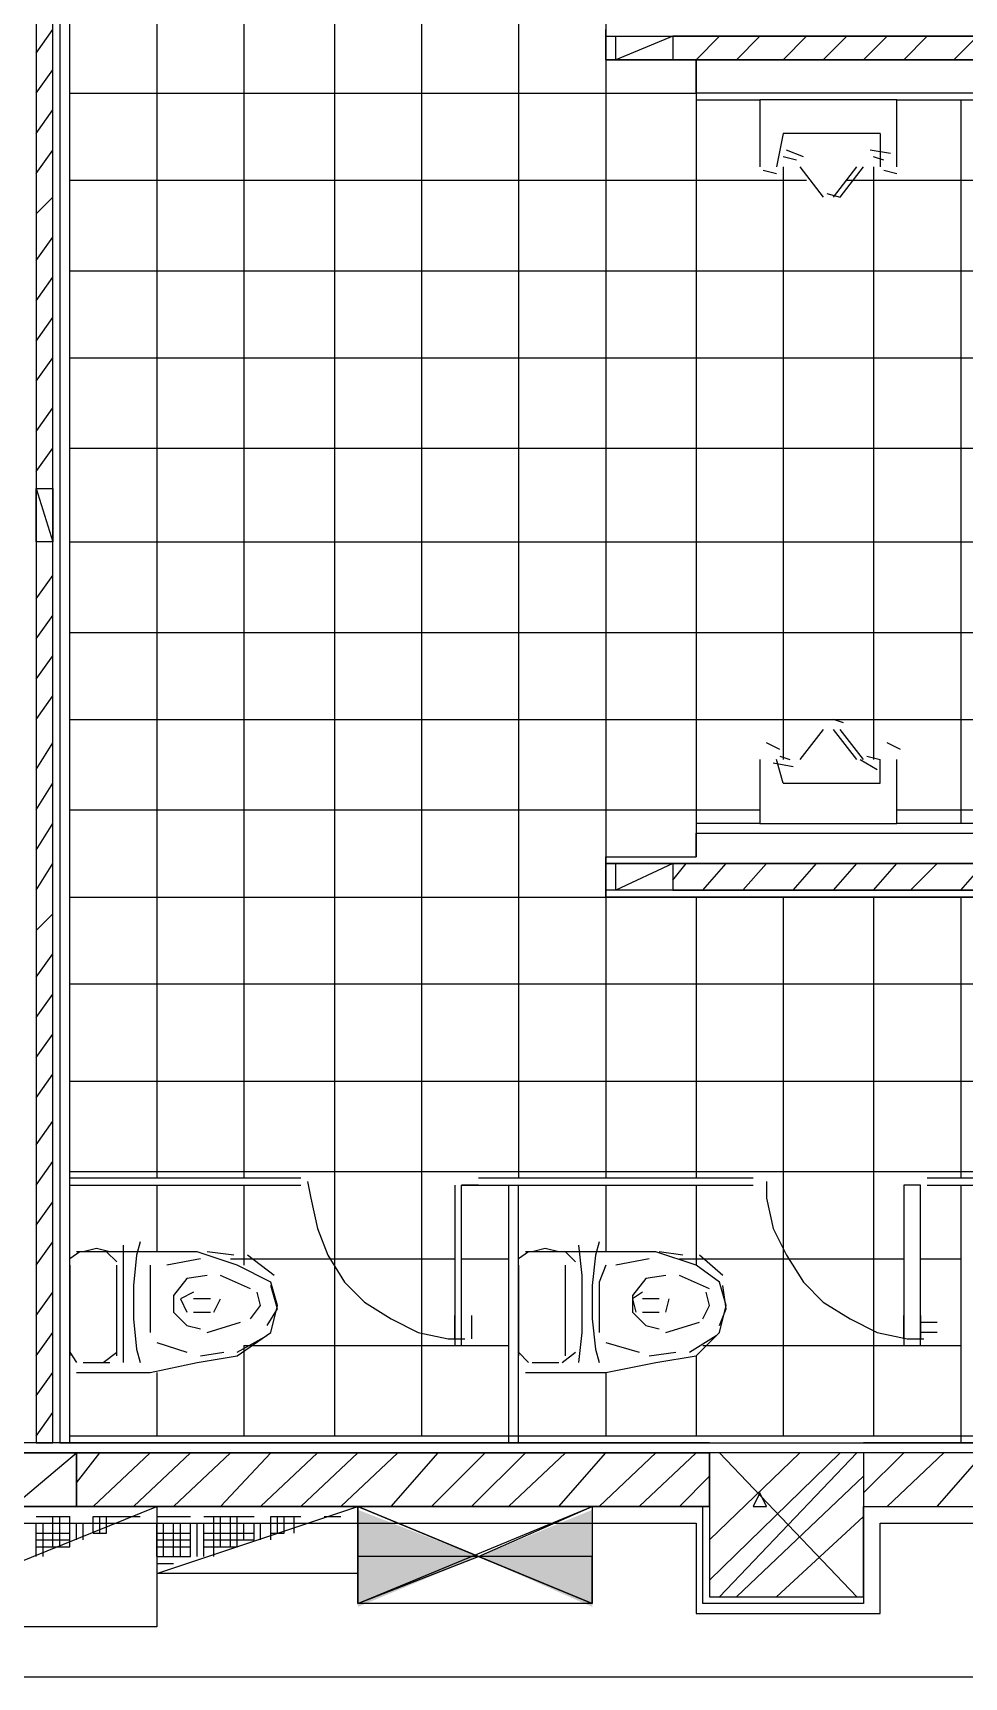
# Model space of a CAD drawing. Header units: millimetres. Extents: x 5 to 415, y 48 to 251.
# Drawn here: x 377.21 to 382.11, y 86.24 to 94.9 of the extents above; entities that cross this region are included whole.
import ezdxf

# ---------------------------------------------------------------- set-up
doc = ezdxf.new("R2010")
doc.units = ezdxf.units.MM
doc.layers.add('H', color=7, linetype='Continuous')
doc.layers.add('P', color=7, linetype='Continuous')

msp = doc.modelspace()

# ---------------------------------------------------------------- hatches: boundary and pattern name
at = {"layer": 'H', "linetype": 'Continuous'}
for points in [[(378.919, 86.607), (378.919, 87.118), (379.554, 86.872), (378.919, 86.607)], [(380.153, 86.607), (379.554, 86.872), (380.153, 87.118), (380.153, 86.607)]]:
    msp.add_hatch(color=256, dxfattribs=at).paths.add_polyline_path(points)

# ---------------------------------------------------------------- linework, layer by layer
at = {"layer": 'P'}
for points in [[(377.349, 102.076), (377.349, 87.471)], [(377.402, 87.471), (377.402, 102.023)], [(377.86, 102.023), (377.86, 88.865)], [(378.319, 102.023), (378.319, 88.865)], [(378.795, 102.023), (378.795, 87.507)], [(379.254, 102.023), (379.254, 87.507)], [(379.765, 101.441), (379.765, 88.865)], [(380.224, 101.441), (380.224, 88.865)], [(377.225, 97.032), (377.225, 92.498)], [(377.313, 92.498), (377.313, 97.032)], [(377.225, 94.791), (377.313, 94.915)], [(380.224, 94.756), (380.224, 94.915)], [(380.224, 94.88), (386.838, 94.88)], [(380.224, 94.88), (380.224, 94.756)], [(380.577, 94.88), (380.277, 94.756)], [(380.277, 94.756), (380.277, 94.88)], [(380.277, 94.88), (380.577, 94.88)], [(380.277, 94.756), (380.277, 94.88)], [(380.577, 94.88), (380.577, 94.756)], [(380.577, 94.88), (380.577, 94.756)], [(386.503, 94.88), (380.577, 94.88)], [(380.7, 94.756), (380.824, 94.88)], [(380.912, 94.756), (381.035, 94.88)], [(381.159, 94.756), (381.282, 94.88)], [(381.37, 94.756), (381.494, 94.88)], [(381.582, 94.756), (381.706, 94.88)], [(381.794, 94.756), (381.917, 94.88)], [(382.058, 94.756), (382.182, 94.88)], [(386.838, 94.756), (380.224, 94.756)], [(380.224, 94.756), (380.7, 94.756)], [(380.577, 94.756), (380.277, 94.756)], [(380.277, 94.756), (380.577, 94.756)], [(380.577, 94.756), (386.503, 94.756)], [(380.7, 94.756), (380.7, 90.558)], [(380.7, 94.756), (386.362, 94.756)], [(380.7, 94.58), (380.7, 94.756)], [(380.7, 94.756), (380.7, 94.544)], [(377.225, 94.58), (377.313, 94.703)], [(377.402, 94.58), (380.7, 94.58)], [(386.362, 94.58), (380.7, 94.58)], [(377.225, 94.368), (377.313, 94.492)], [(380.7, 94.544), (381.035, 94.544)], [(381.758, 94.544), (381.035, 94.544)], [(381.035, 94.544), (381.035, 94.192)], [(381.758, 94.192), (381.758, 94.544)], [(381.758, 94.544), (382.482, 94.544)], [(382.094, 94.544), (382.094, 90.734)], [(381.159, 94.368), (381.123, 94.192)], [(381.67, 94.368), (381.159, 94.368)], [(381.67, 94.368), (381.67, 94.192)], [(377.225, 94.156), (377.313, 94.28)], [(381.229, 94.227), (381.159, 94.245)], [(381.265, 94.245), (381.176, 94.28)], [(381.723, 94.262), (381.617, 94.28)], [(381.688, 94.227), (381.635, 94.245)], [(381.053, 94.174), (381.123, 94.156)], [(381.159, 94.192), (381.159, 91.07)], [(381.247, 94.192), (381.37, 94.033)], [(381.247, 94.192), (381.37, 94.033)], [(381.423, 94.033), (381.547, 94.192)], [(381.459, 94.033), (381.582, 94.192)], [(381.635, 94.192), (381.635, 91.07)], [(381.688, 94.174), (381.758, 94.156)], [(377.402, 94.121), (381.282, 94.121)], [(381.494, 94.121), (382.693, 94.121)], [(377.225, 93.945), (377.313, 94.033)], [(381.388, 94.051), (381.459, 94.033)], [(381.388, 94.051), (381.459, 94.033)], [(377.225, 93.698), (377.313, 93.821)], [(377.402, 93.645), (383.064, 93.645)], [(377.225, 93.486), (377.313, 93.61)], [(377.225, 93.274), (377.313, 93.398)], [(377.225, 93.063), (377.313, 93.186)], [(377.402, 93.186), (383.064, 93.186)], [(377.225, 92.798), (377.313, 92.922)], [(377.225, 92.587), (377.313, 92.71)], [(377.402, 92.71), (383.064, 92.71)], [(377.225, 92.498), (377.313, 92.498)], [(377.225, 92.498), (377.313, 92.216)], [(377.225, 92.216), (377.225, 92.498)], [(377.225, 92.498), (377.313, 92.498)], [(377.225, 92.498), (377.225, 92.216)], [(377.313, 92.498), (377.313, 92.216)], [(377.313, 92.216), (377.313, 92.498)], [(377.313, 92.216), (377.225, 92.216)], [(377.225, 92.216), (377.225, 87.471)], [(377.313, 92.216), (377.225, 92.216)], [(377.313, 87.471), (377.313, 92.216)], [(377.402, 92.216), (383.064, 92.216)], [(377.225, 91.916), (377.313, 92.04)], [(377.225, 91.705), (377.313, 91.828)], [(377.402, 91.74), (383.064, 91.74)], [(377.225, 91.493), (377.313, 91.616)], [(377.225, 91.281), (377.313, 91.405)], [(377.402, 91.281), (383.064, 91.281)], [(381.37, 91.228), (381.247, 91.07)], [(381.37, 91.228), (381.247, 91.07)], [(381.476, 91.264), (381.423, 91.281)], [(381.476, 91.264), (381.423, 91.281)], [(381.547, 91.07), (381.423, 91.228)], [(381.582, 91.07), (381.459, 91.228)], [(377.225, 91.017), (377.313, 91.158)], [(381.141, 91.123), (381.071, 91.158)], [(381.776, 91.123), (381.706, 91.158)], [(381.035, 91.07), (381.035, 90.734)], [(381.106, 91.052), (381.212, 91.034)], [(381.159, 90.946), (381.123, 91.07)], [(381.141, 91.087), (381.194, 91.07)], [(381.564, 91.07), (381.653, 91.017)], [(381.6, 91.087), (381.67, 91.07)], [(381.67, 90.946), (381.67, 91.07)], [(381.758, 90.734), (381.758, 91.07)], [(377.225, 90.805), (377.313, 90.946)], [(381.159, 90.946), (381.67, 90.946)], [(377.402, 90.805), (381.035, 90.805)], [(381.758, 90.805), (382.482, 90.805)], [(377.225, 90.593), (377.313, 90.734)], [(381.035, 90.734), (380.7, 90.734)], [(380.7, 90.734), (380.7, 90.558)], [(380.7, 90.682), (383.822, 90.682)], [(380.7, 90.558), (380.7, 90.682)], [(381.035, 90.734), (381.758, 90.734)], [(382.482, 90.734), (381.758, 90.734)], [(377.225, 90.382), (377.313, 90.523)], [(380.224, 90.346), (380.224, 90.558)], [(380.224, 90.558), (380.7, 90.558)], [(386.838, 90.523), (380.224, 90.523)], [(380.224, 90.523), (386.838, 90.523)], [(380.224, 90.523), (380.224, 90.382)], [(380.577, 90.523), (380.277, 90.382)], [(380.277, 90.382), (380.277, 90.523)], [(380.277, 90.523), (380.577, 90.523)], [(380.277, 90.382), (380.277, 90.523)], [(380.577, 90.523), (380.577, 90.382)], [(380.577, 90.435), (380.647, 90.523)], [(380.577, 90.523), (380.577, 90.382)], [(383.364, 90.523), (380.577, 90.523)], [(380.735, 90.382), (380.859, 90.523)], [(380.947, 90.382), (381.071, 90.523)], [(381.212, 90.382), (381.335, 90.523)], [(381.423, 90.382), (381.547, 90.523)], [(381.635, 90.382), (381.758, 90.523)], [(381.829, 90.382), (381.97, 90.523)], [(382.094, 90.382), (382.217, 90.523)], [(377.402, 90.346), (380.224, 90.346)], [(386.838, 90.382), (380.224, 90.382)], [(386.838, 90.346), (380.224, 90.346)], [(380.224, 90.346), (386.838, 90.346)], [(380.577, 90.382), (380.277, 90.382)], [(380.577, 90.382), (383.364, 90.382)], [(380.7, 90.346), (380.7, 88.865)], [(381.159, 90.346), (381.159, 87.507)], [(381.635, 90.346), (381.635, 87.507)], [(382.094, 90.346), (382.094, 88.865)], [(377.225, 90.17), (377.313, 90.258)], [(377.225, 89.923), (377.313, 90.047)], [(377.225, 89.711), (377.313, 89.835)], [(377.402, 89.888), (383.064, 89.888)], [(377.225, 89.5), (377.313, 89.623)], [(377.225, 89.288), (377.313, 89.412)], [(377.402, 89.376), (383.064, 89.376)], [(377.225, 89.041), (377.313, 89.165)], [(377.225, 88.829), (377.313, 88.953)], [(377.402, 88.9), (383.064, 88.9)], [(378.619, 88.865), (377.402, 88.865)], [(381, 88.865), (379.554, 88.865)], [(383.364, 88.865), (381.917, 88.865)], [(377.402, 88.829), (378.619, 88.829)], [(377.86, 88.829), (377.86, 88.477)], [(378.319, 88.829), (378.319, 88.406)], [(378.654, 88.847), (378.672, 88.759)], [(379.43, 88.829), (379.43, 87.983)], [(379.43, 88.829), (379.43, 87.983)], [(379.554, 88.829), (379.465, 88.829)], [(379.465, 88.829), (379.554, 88.829)], [(379.465, 87.983), (379.465, 88.829)], [(379.465, 87.983), (379.465, 88.829)], [(379.554, 88.829), (381, 88.829)], [(379.712, 88.829), (379.712, 87.471)], [(379.765, 87.471), (379.765, 88.829)], [(380.224, 88.829), (380.224, 88.477)], [(380.7, 88.829), (380.7, 88.406)], [(381.071, 88.847), (381.071, 88.759)], [(381.882, 88.829), (381.794, 88.829)], [(381.794, 88.829), (381.794, 87.983)], [(381.794, 88.829), (381.794, 87.983)], [(381.882, 88.829), (381.794, 88.829)], [(381.882, 87.983), (381.882, 88.829)], [(381.882, 87.983), (381.882, 88.829)], [(381.917, 88.829), (383.364, 88.829)], [(382.094, 88.829), (382.094, 87.471)], [(377.225, 88.618), (377.313, 88.741)], [(378.672, 88.759), (378.707, 88.6)], [(381.071, 88.759), (381.106, 88.6)], [(378.707, 88.6), (378.76, 88.459)], [(381.106, 88.6), (381.176, 88.459)], [(377.225, 88.406), (377.313, 88.53)], [(377.684, 88.353), (377.684, 88.512)], [(377.772, 88.53), (377.754, 88.459)], [(380.1, 88.353), (380.083, 88.512)], [(380.189, 88.53), (380.171, 88.459)], [(377.455, 88.477), (377.402, 88.441)], [(377.825, 88.477), (377.437, 88.477)], [(377.543, 88.494), (377.472, 88.477)], [(377.613, 88.477), (377.543, 88.494)], [(377.649, 88.424), (377.596, 88.477)], [(377.754, 88.459), (377.737, 88.3)], [(378.072, 88.477), (377.825, 88.477)], [(378.09, 88.441), (377.913, 88.406)], [(378.284, 88.406), (378.072, 88.477)], [(378.266, 88.459), (378.125, 88.477)], [(378.248, 88.441), (379.43, 88.441)], [(378.478, 88.353), (378.337, 88.459)], [(378.76, 88.459), (378.848, 88.318)], [(379.465, 88.441), (379.712, 88.441)], [(379.818, 88.477), (379.765, 88.441)], [(380.224, 88.477), (379.801, 88.477)], [(379.906, 88.494), (379.836, 88.477)], [(379.977, 88.477), (379.906, 88.494)], [(380.065, 88.424), (380.012, 88.477)], [(380.171, 88.459), (380.153, 88.3)], [(380.488, 88.477), (380.224, 88.477)], [(380.453, 88.441), (380.277, 88.406)], [(380.7, 88.406), (380.488, 88.477)], [(380.63, 88.459), (380.506, 88.477)], [(380.612, 88.441), (381.794, 88.441)], [(380.841, 88.353), (380.718, 88.459)], [(381.176, 88.459), (381.265, 88.318)], [(381.882, 88.441), (382.094, 88.441)], [(377.402, 88.406), (377.402, 87.93)], [(377.649, 87.93), (377.649, 88.406)], [(377.684, 88.053), (377.684, 88.353)], [(377.825, 88.406), (377.825, 88.318)], [(378.125, 88.353), (378.019, 88.336)], [(378.354, 88.283), (378.195, 88.353)], [(378.46, 88.318), (378.284, 88.406)], [(379.765, 88.406), (379.765, 87.93)], [(380.012, 87.93), (380.012, 88.406)], [(380.1, 88.053), (380.1, 88.353)], [(380.224, 88.406), (380.189, 88.318)], [(380.541, 88.353), (380.436, 88.336)], [(380.771, 88.283), (380.612, 88.353)], [(380.824, 88.318), (380.7, 88.406)], [(377.225, 88.142), (377.313, 88.265)], [(377.737, 88.3), (377.737, 88.124)], [(377.825, 88.318), (377.825, 88.053)], [(378.019, 88.336), (377.948, 88.247)], [(378.054, 88.265), (377.984, 88.23)], [(378.407, 88.194), (378.389, 88.265)], [(378.495, 88.194), (378.46, 88.318)], [(378.495, 88.177), (378.46, 88.3)], [(378.848, 88.318), (378.954, 88.212)], [(380.153, 88.3), (380.153, 88.124)], [(380.189, 88.318), (380.189, 88.053)], [(380.436, 88.336), (380.365, 88.247)], [(380.418, 88.265), (380.365, 88.23)], [(380.771, 88.194), (380.753, 88.265)], [(380.859, 88.194), (380.824, 88.318)], [(380.859, 88.177), (380.841, 88.3)], [(381.265, 88.318), (381.37, 88.212)], [(377.948, 88.247), (377.948, 88.159)], [(377.984, 88.23), (378.019, 88.159)], [(378.143, 88.23), (378.054, 88.23)], [(378.16, 88.159), (378.195, 88.23)], [(378.354, 88.124), (378.407, 88.194)], [(378.442, 88.089), (378.495, 88.177)], [(378.46, 88.053), (378.495, 88.194)], [(378.954, 88.212), (379.095, 88.124)], [(380.365, 88.247), (380.365, 88.159)], [(380.365, 88.23), (380.383, 88.159)], [(380.506, 88.23), (380.418, 88.23)], [(380.541, 88.159), (380.559, 88.23)], [(380.735, 88.124), (380.771, 88.194)], [(380.824, 88.053), (380.859, 88.194)], [(380.824, 88.089), (380.859, 88.177)], [(381.37, 88.212), (381.512, 88.124)], [(377.737, 88.124), (377.754, 87.965)], [(377.948, 88.159), (378.019, 88.089)], [(378.019, 88.089), (378.09, 88.071)], [(378.054, 88.159), (378.143, 88.159)], [(378.125, 88.053), (378.301, 88.106)], [(379.095, 88.124), (379.236, 88.053)], [(379.43, 88.142), (379.43, 88.018)], [(379.43, 88.018), (379.43, 88.142)], [(379.465, 88.018), (379.465, 88.142)], [(379.518, 88.142), (379.518, 88.018)], [(380.153, 88.124), (380.171, 87.965)], [(380.365, 88.159), (380.436, 88.089)], [(380.418, 88.159), (380.506, 88.159)], [(380.436, 88.089), (380.506, 88.071)], [(380.541, 88.053), (380.718, 88.106)], [(381.512, 88.124), (381.653, 88.053)], [(381.794, 88.142), (381.794, 88.018)], [(381.794, 88.018), (381.794, 88.142)], [(381.882, 88.142), (381.882, 88.018)], [(381.882, 88.018), (381.882, 88.142)], [(381.882, 88.106), (381.97, 88.106)], [(377.225, 87.93), (377.313, 88.053)], [(377.684, 87.895), (377.684, 88.053)], [(377.86, 88), (378.019, 87.948)], [(378.284, 87.93), (378.46, 88.053)], [(378.284, 87.948), (378.442, 88.036)], [(379.236, 88.053), (379.395, 88.018)], [(379.395, 88.018), (379.483, 88.018)], [(380.083, 87.895), (380.1, 88.053)], [(380.224, 88), (380.4, 87.948)], [(380.665, 87.948), (380.806, 88.036)], [(380.7, 87.93), (380.824, 88.053)], [(381.653, 88.053), (381.811, 88.018)], [(381.811, 88.018), (381.9, 88.018)], [(381.97, 88.053), (381.882, 88.053)], [(377.402, 87.948), (377.437, 87.895)], [(377.578, 87.895), (377.649, 87.948)], [(377.754, 87.965), (377.772, 87.895)], [(378.072, 87.895), (378.284, 87.93)], [(378.09, 87.93), (378.213, 87.948)], [(378.319, 87.983), (378.319, 87.507)], [(378.319, 87.983), (379.712, 87.983)], [(379.765, 87.948), (379.818, 87.895)], [(379.995, 87.895), (380.065, 87.948)], [(380.171, 87.965), (380.189, 87.895)], [(380.453, 87.93), (380.594, 87.948)], [(380.488, 87.895), (380.7, 87.93)], [(380.7, 87.93), (380.7, 87.507)], [(380.735, 87.983), (382.094, 87.983)], [(381.794, 87.983), (381.882, 87.983)], [(381.794, 87.983), (381.882, 87.983)], [(377.225, 87.718), (377.313, 87.842)], [(377.437, 87.842), (377.825, 87.842)], [(377.472, 87.895), (377.543, 87.895)], [(377.543, 87.895), (377.613, 87.895)], [(377.825, 87.842), (378.072, 87.895)], [(377.86, 87.842), (377.86, 87.507)], [(379.801, 87.842), (380.224, 87.842)], [(379.836, 87.895), (379.906, 87.895)], [(379.906, 87.895), (379.977, 87.895)], [(380.224, 87.842), (380.488, 87.895)], [(380.224, 87.842), (380.224, 87.507)], [(377.225, 87.507), (377.313, 87.63)], [(389.678, 87.507), (377.402, 87.507)], [(380.771, 87.471), (368.423, 87.471)], [(368.423, 87.418), (380.771, 87.418)], [(377.102, 87.136), (377.437, 87.418)], [(377.102, 87.418), (377.437, 87.418)], [(377.437, 87.418), (377.102, 87.418)], [(377.225, 87.471), (377.313, 87.471)], [(377.349, 87.471), (389.678, 87.471)], [(377.437, 87.418), (377.437, 87.136)], [(377.437, 87.136), (377.437, 87.418)], [(377.437, 87.26), (377.56, 87.418)], [(380.771, 87.418), (377.437, 87.418)], [(377.437, 87.418), (377.437, 87.136)], [(377.525, 87.136), (377.825, 87.418)], [(377.737, 87.136), (378.037, 87.418)], [(377.948, 87.136), (378.248, 87.418)], [(378.195, 87.136), (378.46, 87.418)], [(378.407, 87.136), (378.707, 87.418)], [(378.619, 87.136), (378.919, 87.418)], [(378.83, 87.136), (379.13, 87.418)], [(379.095, 87.136), (379.342, 87.418)], [(379.307, 87.136), (379.589, 87.418)], [(379.518, 87.136), (379.801, 87.418)], [(379.712, 87.136), (380.012, 87.418)], [(379.977, 87.136), (380.224, 87.418)], [(380.189, 87.136), (380.488, 87.418)], [(380.4, 87.136), (380.7, 87.418)], [(380.771, 87.471), (381.582, 87.471)], [(380.771, 86.96), (381.247, 87.418)], [(380.771, 86.748), (381.459, 87.418)], [(381.582, 87.418), (380.771, 87.418)], [(380.771, 87.418), (380.771, 86.66)], [(380.771, 87.136), (380.771, 87.418)], [(380.824, 87.418), (381.547, 86.66)], [(381.547, 87.418), (380.824, 86.66)], [(389.714, 87.471), (381.582, 87.471)], [(381.582, 87.207), (381.794, 87.418)], [(389.537, 87.418), (381.582, 87.418)], [(381.582, 87.418), (381.582, 87.136)], [(381.706, 87.136), (382.005, 87.418)], [(381.97, 87.136), (382.217, 87.418)], [(380.612, 87.136), (380.771, 87.295)], [(380.912, 86.66), (381.582, 87.295)], [(380.771, 87.136), (368.423, 87.136)], [(373.627, 87.136), (380.771, 87.136)], [(376.29, 86.501), (377.86, 87.136)], [(377.86, 87.136), (376.29, 87.136)], [(377.437, 87.136), (377.102, 87.136)], [(377.102, 87.136), (377.437, 87.136)], [(377.225, 87.136), (377.313, 87.136)], [(377.313, 87.136), (377.402, 87.136)], [(377.437, 87.136), (380.771, 87.136)], [(377.525, 87.136), (377.596, 87.136)], [(377.596, 87.136), (377.684, 87.136)], [(377.684, 87.136), (377.772, 87.136)], [(377.86, 87.136), (377.948, 87.136)], [(377.86, 86.783), (378.919, 87.136)], [(378.919, 87.136), (377.86, 87.136)], [(377.86, 87.136), (377.86, 86.783)], [(377.86, 87.136), (377.86, 86.501)], [(377.948, 87.136), (378.037, 87.136)], [(378.107, 87.136), (378.195, 87.136)], [(378.195, 87.136), (378.284, 87.136)], [(378.284, 87.136), (378.372, 87.136)], [(378.46, 87.136), (378.531, 87.136)], [(378.531, 87.136), (378.619, 87.136)], [(378.742, 87.136), (378.83, 87.136)], [(378.919, 87.136), (378.919, 86.783)], [(378.919, 87.136), (379.554, 86.872)], [(378.919, 86.872), (378.919, 87.136)], [(378.919, 87.136), (380.153, 87.136)], [(378.919, 86.625), (378.919, 87.136)], [(380.153, 86.625), (378.919, 87.136)], [(378.919, 86.625), (380.153, 87.136)], [(379.554, 86.872), (380.153, 87.136)], [(380.153, 87.136), (380.153, 86.872)], [(380.153, 87.136), (380.153, 86.625)], [(380.735, 86.625), (380.735, 87.136)], [(381.035, 87.207), (381, 87.136)], [(381, 87.136), (381.071, 87.136)], [(381.071, 87.136), (381.035, 87.207)], [(381.582, 87.136), (381.582, 86.625)], [(381.582, 86.66), (381.582, 87.136)], [(381.582, 87.136), (389.837, 87.136)], [(381.582, 87.136), (389.537, 87.136)], [(373.627, 87.048), (380.7, 87.048)], [(377.225, 87.083), (377.313, 87.083)], [(377.225, 87.083), (377.313, 87.083)], [(377.225, 87.083), (377.313, 87.083)], [(377.225, 87.048), (377.313, 87.048)], [(377.225, 87.048), (377.313, 87.048)], [(377.225, 87.048), (377.313, 87.048)], [(377.225, 87.048), (377.313, 87.048)], [(377.225, 86.96), (377.225, 87.048)], [(377.225, 86.96), (377.225, 87.048)], [(377.225, 86.96), (377.225, 87.048)], [(377.225, 86.96), (377.225, 87.048)], [(377.261, 86.96), (377.261, 87.048)], [(377.261, 86.96), (377.261, 87.048)], [(377.261, 86.96), (377.261, 87.048)], [(377.261, 86.96), (377.261, 87.048)], [(377.313, 87.083), (377.402, 87.083)], [(377.313, 87.083), (377.402, 87.083)], [(377.313, 87.083), (377.402, 87.083)], [(377.313, 86.995), (377.313, 87.083)], [(377.313, 86.995), (377.313, 87.083)], [(377.313, 86.995), (377.313, 87.083)], [(377.313, 86.995), (377.313, 87.083)], [(377.313, 87.048), (377.402, 87.048)], [(377.313, 87.048), (377.402, 87.048)], [(377.313, 87.048), (377.402, 87.048)], [(377.313, 87.048), (377.402, 87.048)], [(377.349, 86.995), (377.349, 87.083)], [(377.349, 86.995), (377.349, 87.083)], [(377.349, 86.995), (377.349, 87.083)], [(377.349, 86.995), (377.349, 87.083)], [(377.402, 86.995), (377.402, 87.083)], [(377.402, 86.995), (377.402, 87.083)], [(377.402, 86.96), (377.402, 87.048)], [(377.402, 86.96), (377.402, 87.048)], [(377.437, 86.96), (377.437, 87.048)], [(377.437, 86.96), (377.437, 87.048)], [(377.437, 86.96), (377.437, 87.048)], [(377.472, 86.96), (377.472, 87.048)], [(377.472, 86.96), (377.472, 87.048)], [(377.472, 86.96), (377.472, 87.048)], [(377.472, 86.96), (377.472, 87.048)], [(377.525, 87.083), (377.596, 87.083)], [(377.525, 87.083), (377.596, 87.083)], [(377.525, 87.083), (377.596, 87.083)], [(377.525, 86.995), (377.525, 87.083)], [(377.525, 86.995), (377.525, 87.083)], [(377.525, 86.995), (377.525, 87.083)], [(377.525, 86.995), (377.525, 87.083)], [(377.525, 87.048), (377.596, 87.048)], [(377.525, 87.048), (377.596, 87.048)], [(377.525, 87.048), (377.596, 87.048)], [(377.525, 87.048), (377.596, 87.048)], [(377.56, 86.995), (377.56, 87.083)], [(377.56, 86.995), (377.56, 87.083)], [(377.56, 86.995), (377.56, 87.083)], [(377.56, 86.995), (377.56, 87.083)], [(377.596, 87.083), (377.684, 87.083)], [(377.596, 87.083), (377.684, 87.083)], [(377.596, 87.083), (377.684, 87.083)], [(377.596, 86.995), (377.596, 87.083)], [(377.596, 86.995), (377.596, 87.083)], [(377.596, 87.048), (377.684, 87.048)], [(377.596, 87.048), (377.684, 87.048)], [(377.684, 87.083), (377.772, 87.083)], [(377.684, 87.083), (377.772, 87.083)], [(377.86, 87.083), (377.948, 87.083)], [(377.86, 87.083), (377.948, 87.083)], [(377.86, 87.083), (377.948, 87.083)], [(377.86, 87.048), (377.948, 87.048)], [(377.86, 87.048), (377.948, 87.048)], [(377.86, 87.048), (377.948, 87.048)], [(377.86, 87.048), (377.948, 87.048)], [(377.86, 86.96), (377.86, 87.048)], [(377.86, 86.96), (377.86, 87.048)], [(377.86, 86.96), (377.86, 87.048)], [(377.896, 86.96), (377.896, 87.048)], [(377.896, 86.96), (377.896, 87.048)], [(377.896, 86.96), (377.896, 87.048)], [(377.896, 86.96), (377.896, 87.048)], [(377.948, 87.083), (378.037, 87.083)], [(377.948, 87.083), (378.037, 87.083)], [(377.948, 87.083), (378.037, 87.083)], [(377.948, 87.048), (378.037, 87.048)], [(377.948, 87.048), (378.037, 87.048)], [(377.948, 87.048), (378.037, 87.048)], [(377.948, 87.048), (378.037, 87.048)], [(377.948, 86.96), (377.948, 87.048)], [(377.948, 86.96), (377.948, 87.048)], [(377.948, 86.96), (377.948, 87.048)], [(377.948, 86.96), (377.948, 87.048)], [(377.984, 86.96), (377.984, 87.048)], [(377.984, 86.96), (377.984, 87.048)], [(377.984, 86.96), (377.984, 87.048)], [(377.984, 86.96), (377.984, 87.048)], [(378.037, 86.96), (378.037, 87.048)], [(378.037, 86.96), (378.037, 87.048)], [(378.037, 86.96), (378.037, 87.048)], [(378.072, 86.96), (378.072, 87.048)], [(378.072, 86.96), (378.072, 87.048)], [(378.072, 86.96), (378.072, 87.048)], [(378.072, 86.96), (378.072, 87.048)], [(378.107, 87.083), (378.195, 87.083)], [(378.107, 87.083), (378.195, 87.083)], [(378.107, 87.083), (378.195, 87.083)], [(378.107, 87.048), (378.195, 87.048)], [(378.107, 87.048), (378.195, 87.048)], [(378.107, 87.048), (378.195, 87.048)], [(378.107, 87.048), (378.195, 87.048)], [(378.107, 86.96), (378.107, 87.048)], [(378.107, 86.96), (378.107, 87.048)], [(378.107, 86.96), (378.107, 87.048)], [(378.107, 86.96), (378.107, 87.048)], [(378.16, 86.995), (378.16, 87.083)], [(378.16, 86.995), (378.16, 87.083)], [(378.16, 86.96), (378.16, 87.048)], [(378.16, 86.96), (378.16, 87.048)], [(378.195, 87.083), (378.284, 87.083)], [(378.195, 87.083), (378.284, 87.083)], [(378.195, 87.083), (378.284, 87.083)], [(378.195, 86.995), (378.195, 87.083)], [(378.195, 86.995), (378.195, 87.083)], [(378.195, 86.995), (378.195, 87.083)], [(378.195, 86.995), (378.195, 87.083)], [(378.195, 87.048), (378.284, 87.048)], [(378.195, 87.048), (378.284, 87.048)], [(378.195, 87.048), (378.284, 87.048)], [(378.195, 87.048), (378.284, 87.048)], [(378.248, 86.995), (378.248, 87.083)], [(378.248, 86.995), (378.248, 87.083)], [(378.248, 86.995), (378.248, 87.083)], [(378.248, 86.995), (378.248, 87.083)], [(378.284, 87.083), (378.372, 87.083)], [(378.284, 87.083), (378.372, 87.083)], [(378.284, 87.083), (378.372, 87.083)], [(378.284, 86.995), (378.284, 87.083)], [(378.284, 86.995), (378.284, 87.083)], [(378.284, 86.995), (378.284, 87.083)], [(378.284, 87.048), (378.372, 87.048)], [(378.284, 87.048), (378.372, 87.048)], [(378.284, 87.048), (378.372, 87.048)], [(378.284, 87.048), (378.372, 87.048)], [(378.284, 86.96), (378.284, 87.048)], [(378.319, 86.96), (378.319, 87.048)], [(378.319, 86.96), (378.319, 87.048)], [(378.319, 86.96), (378.319, 87.048)], [(378.319, 86.96), (378.319, 87.048)], [(378.372, 86.96), (378.372, 87.048)], [(378.372, 86.96), (378.372, 87.048)], [(378.372, 86.96), (378.372, 87.048)], [(378.407, 86.96), (378.407, 87.048)], [(378.407, 86.96), (378.407, 87.048)], [(378.407, 86.96), (378.407, 87.048)], [(378.407, 86.96), (378.407, 87.048)], [(378.46, 87.083), (378.531, 87.083)], [(378.46, 87.083), (378.531, 87.083)], [(378.46, 87.083), (378.531, 87.083)], [(378.46, 86.995), (378.46, 87.083)], [(378.46, 86.995), (378.46, 87.083)], [(378.46, 86.995), (378.46, 87.083)], [(378.46, 87.048), (378.531, 87.048)], [(378.46, 87.048), (378.531, 87.048)], [(378.46, 87.048), (378.531, 87.048)], [(378.46, 87.048), (378.531, 87.048)], [(378.46, 86.96), (378.46, 87.048)], [(378.495, 86.995), (378.495, 87.083)], [(378.495, 86.995), (378.495, 87.083)], [(378.495, 86.995), (378.495, 87.083)], [(378.495, 86.995), (378.495, 87.083)], [(378.531, 87.083), (378.619, 87.083)], [(378.531, 87.083), (378.619, 87.083)], [(378.531, 87.083), (378.619, 87.083)], [(378.531, 86.995), (378.531, 87.083)], [(378.531, 86.995), (378.531, 87.083)], [(378.531, 86.995), (378.531, 87.083)], [(378.531, 86.995), (378.531, 87.083)], [(378.531, 87.048), (378.619, 87.048)], [(378.531, 87.048), (378.619, 87.048)], [(378.531, 87.048), (378.619, 87.048)], [(378.531, 87.048), (378.619, 87.048)], [(378.583, 86.995), (378.583, 87.083)], [(378.583, 86.995), (378.583, 87.083)], [(378.742, 87.083), (378.83, 87.083)], [(380.7, 87.048), (380.7, 86.572)], [(380.771, 87.083), (380.771, 86.995)], [(381.123, 86.66), (381.582, 87.083)], [(381.67, 86.572), (381.67, 87.048)], [(381.67, 87.048), (382.482, 87.048)], [(377.225, 86.995), (377.313, 86.995)], [(377.225, 86.995), (377.313, 86.995)], [(377.225, 86.995), (377.313, 86.995)], [(377.225, 86.995), (377.313, 86.995)], [(377.225, 86.96), (377.313, 86.96)], [(377.225, 86.96), (377.313, 86.96)], [(377.225, 86.96), (377.313, 86.96)], [(377.225, 86.96), (377.313, 86.96)], [(377.225, 86.872), (377.225, 86.96)], [(377.225, 86.872), (377.225, 86.96)], [(377.225, 86.872), (377.225, 86.96)], [(377.225, 86.872), (377.225, 86.96)], [(377.261, 86.872), (377.261, 86.96)], [(377.261, 86.872), (377.261, 86.96)], [(377.261, 86.872), (377.261, 86.96)], [(377.261, 86.872), (377.261, 86.96)], [(377.313, 86.995), (377.402, 86.995)], [(377.313, 86.995), (377.402, 86.995)], [(377.313, 86.995), (377.402, 86.995)], [(377.313, 86.995), (377.402, 86.995)], [(377.313, 86.924), (377.313, 86.995)], [(377.313, 86.924), (377.313, 86.995)], [(377.313, 86.924), (377.313, 86.995)], [(377.313, 86.924), (377.313, 86.995)], [(377.313, 86.96), (377.402, 86.96)], [(377.313, 86.96), (377.402, 86.96)], [(377.313, 86.96), (377.402, 86.96)], [(377.313, 86.96), (377.402, 86.96)], [(377.349, 86.924), (377.349, 86.995)], [(377.349, 86.924), (377.349, 86.995)], [(377.349, 86.924), (377.349, 86.995)], [(377.349, 86.924), (377.349, 86.995)], [(377.402, 86.924), (377.402, 86.995)], [(377.402, 86.924), (377.402, 86.995)], [(377.525, 86.995), (377.596, 86.995)], [(377.86, 86.995), (377.948, 86.995)], [(377.86, 86.995), (377.948, 86.995)], [(377.86, 86.995), (377.948, 86.995)], [(377.86, 86.995), (377.948, 86.995)], [(377.86, 86.96), (377.948, 86.96)], [(377.86, 86.96), (377.948, 86.96)], [(377.86, 86.96), (377.948, 86.96)], [(377.86, 86.96), (377.948, 86.96)], [(377.86, 86.872), (377.86, 86.96)], [(377.86, 86.872), (377.86, 86.96)], [(377.86, 86.872), (377.86, 86.96)], [(377.896, 86.872), (377.896, 86.96)], [(377.896, 86.872), (377.896, 86.96)], [(377.896, 86.872), (377.896, 86.96)], [(377.896, 86.872), (377.896, 86.96)], [(377.948, 86.995), (378.037, 86.995)], [(377.948, 86.995), (378.037, 86.995)], [(377.948, 86.995), (378.037, 86.995)], [(377.948, 86.995), (378.037, 86.995)], [(377.948, 86.96), (378.037, 86.96)], [(377.948, 86.96), (378.037, 86.96)], [(377.948, 86.96), (378.037, 86.96)], [(377.948, 86.96), (378.037, 86.96)], [(377.948, 86.872), (377.948, 86.96)], [(377.948, 86.872), (377.948, 86.96)], [(377.948, 86.872), (377.948, 86.96)], [(377.948, 86.872), (377.948, 86.96)], [(377.984, 86.872), (377.984, 86.96)], [(377.984, 86.872), (377.984, 86.96)], [(377.984, 86.872), (377.984, 86.96)], [(377.984, 86.872), (377.984, 86.96)], [(378.037, 86.872), (378.037, 86.96)], [(378.037, 86.872), (378.037, 86.96)], [(378.037, 86.872), (378.037, 86.96)], [(378.072, 86.872), (378.072, 86.96)], [(378.072, 86.872), (378.072, 86.96)], [(378.072, 86.872), (378.072, 86.96)], [(378.072, 86.872), (378.072, 86.96)], [(378.107, 86.995), (378.195, 86.995)], [(378.107, 86.995), (378.195, 86.995)], [(378.107, 86.995), (378.195, 86.995)], [(378.107, 86.995), (378.195, 86.995)], [(378.107, 86.96), (378.195, 86.96)], [(378.107, 86.96), (378.195, 86.96)], [(378.107, 86.96), (378.195, 86.96)], [(378.107, 86.96), (378.195, 86.96)], [(378.107, 86.872), (378.107, 86.96)], [(378.107, 86.872), (378.107, 86.96)], [(378.107, 86.872), (378.107, 86.96)], [(378.107, 86.872), (378.107, 86.96)], [(378.16, 86.924), (378.16, 86.995)], [(378.16, 86.924), (378.16, 86.995)], [(378.16, 86.872), (378.16, 86.96)], [(378.16, 86.872), (378.16, 86.96)], [(378.195, 86.995), (378.284, 86.995)], [(378.195, 86.995), (378.284, 86.995)], [(378.195, 86.995), (378.284, 86.995)], [(378.195, 86.995), (378.284, 86.995)], [(378.195, 86.924), (378.195, 86.995)], [(378.195, 86.924), (378.195, 86.995)], [(378.195, 86.924), (378.195, 86.995)], [(378.195, 86.924), (378.195, 86.995)], [(378.195, 86.96), (378.284, 86.96)], [(378.195, 86.96), (378.284, 86.96)], [(378.195, 86.96), (378.284, 86.96)], [(378.195, 86.96), (378.284, 86.96)], [(378.248, 86.924), (378.248, 86.995)], [(378.248, 86.924), (378.248, 86.995)], [(378.248, 86.924), (378.248, 86.995)], [(378.248, 86.924), (378.248, 86.995)], [(378.284, 86.995), (378.372, 86.995)], [(378.284, 86.995), (378.372, 86.995)], [(378.284, 86.995), (378.372, 86.995)], [(378.284, 86.995), (378.372, 86.995)], [(378.284, 86.924), (378.284, 86.995)], [(378.284, 86.924), (378.284, 86.995)], [(378.284, 86.924), (378.284, 86.995)], [(378.284, 86.96), (378.372, 86.96)], [(378.284, 86.96), (378.372, 86.96)], [(378.284, 86.96), (378.372, 86.96)], [(378.46, 86.995), (378.531, 86.995)], [(378.46, 86.995), (378.531, 86.995)], [(377.225, 86.924), (377.313, 86.924)], [(377.225, 86.924), (377.313, 86.924)], [(377.225, 86.924), (377.313, 86.924)], [(377.225, 86.924), (377.313, 86.924)], [(377.313, 86.924), (377.402, 86.924)], [(377.86, 86.924), (377.948, 86.924)], [(377.86, 86.924), (377.948, 86.924)], [(377.86, 86.924), (377.948, 86.924)], [(377.86, 86.924), (377.948, 86.924)], [(377.86, 86.872), (377.948, 86.872)], [(377.86, 86.872), (377.948, 86.872)], [(377.86, 86.872), (377.948, 86.872)], [(377.86, 86.872), (377.948, 86.872)], [(377.948, 86.924), (378.037, 86.924)], [(377.948, 86.924), (378.037, 86.924)], [(377.948, 86.924), (378.037, 86.924)], [(377.948, 86.924), (378.037, 86.924)], [(377.948, 86.872), (378.037, 86.872)], [(377.948, 86.872), (378.037, 86.872)], [(377.948, 86.872), (378.037, 86.872)], [(377.948, 86.872), (378.037, 86.872)], [(378.107, 86.924), (378.195, 86.924)], [(378.107, 86.924), (378.195, 86.924)], [(378.107, 86.924), (378.195, 86.924)], [(378.195, 86.924), (378.284, 86.924)], [(379.554, 86.872), (378.919, 86.872)], [(379.554, 86.872), (378.919, 86.872)], [(378.919, 86.872), (378.919, 86.625)], [(378.919, 86.625), (379.554, 86.872)], [(380.153, 86.872), (379.554, 86.872)], [(380.153, 86.872), (379.554, 86.872)], [(379.554, 86.872), (380.153, 86.625)], [(380.153, 86.625), (380.153, 86.872)], [(377.86, 86.836), (377.948, 86.836)], [(377.86, 86.836), (377.948, 86.836)], [(378.919, 86.783), (377.86, 86.783)], [(380.153, 86.625), (378.919, 86.625)], [(381.582, 86.625), (380.735, 86.625)], [(380.771, 86.66), (381.582, 86.66)], [(380.7, 86.572), (381.67, 86.572)], [(377.86, 86.501), (376.29, 86.501)], [(390.049, 86.237), (363.502, 86.237)]]:
    msp.add_lwpolyline(points, dxfattribs=at)

doc.saveas('drawing.dxf')
